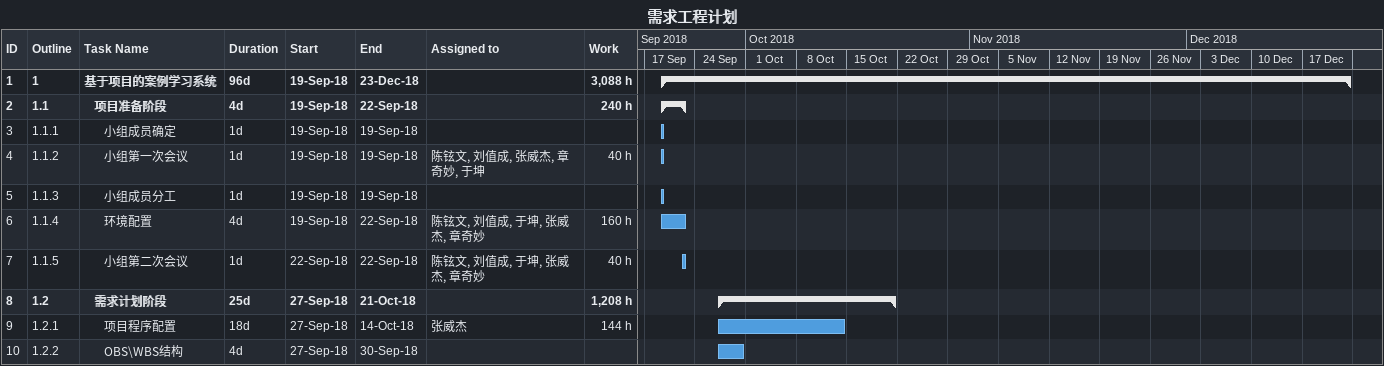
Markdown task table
需求工程计划

| ID | WBS | Task | Duration | Start | Finish | Resources | Work (h) |
|---|---|---|---|---|---|---|---|
| 1 | 1 | **基于项目的案例学习系统** | 96d | 2018-09-19 | 2018-12-23 |  | 3088 |
| 2 | 1.1 | **项目准备阶段** | 4d | 2018-09-19 | 2018-09-22 |  | 240 |
| 3 | 1.1.1 | 小组成员确定 | 1d | 2018-09-19 | 2018-09-19 |  |  |
| 4 | 1.1.2 | 小组第一次会议 | 1d | 2018-09-19 | 2018-09-19 | 陈铉文, 刘值成, 张威杰, 章奇妙, 于坤 | 40 |
| 5 | 1.1.3 | 小组成员分工 | 1d | 2018-09-19 | 2018-09-19 |  |  |
| 6 | 1.1.4 | 环境配置 | 4d | 2018-09-19 | 2018-09-22 | 陈铉文, 刘值成, 于坤, 张威杰, 章奇妙 | 160 |
| 7 | 1.1.5 | 小组第二次会议 | 1d | 2018-09-22 | 2018-09-22 | 陈铉文, 刘值成, 于坤, 张威杰, 章奇妙 | 40 |
| 8 | 1.2 | **需求计划阶段** | 25d | 2018-09-27 | 2018-10-21 |  | 1208 |
| 9 | 1.2.1 | 项目程序配置 | 18d | 2018-09-27 | 2018-10-14 | 张威杰 | 144 |
| 10 | 1.2.2 | OBS\WBS结构 | 4d | 2018-09-27 | 2018-09-30 |  |  |
